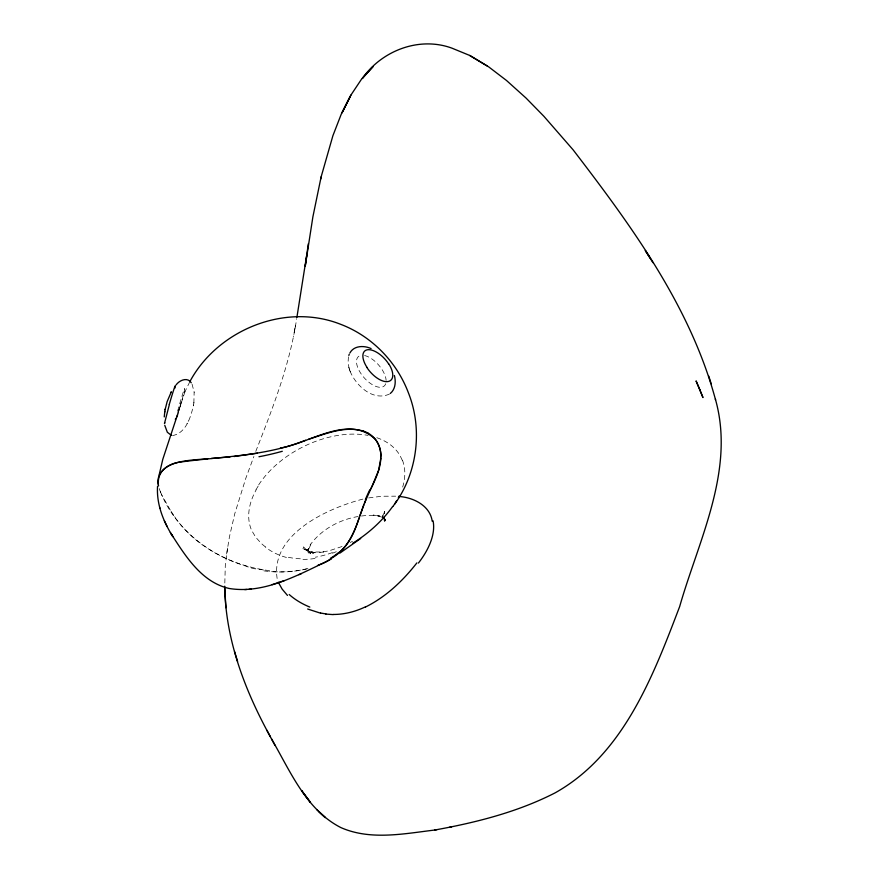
<?xml version="1.0" encoding="UTF-8"?>
<svg xmlns="http://www.w3.org/2000/svg" width="879" height="879" viewBox="0 0 879 879"><rect width="100%" height="100%" fill="white"/><g stroke="black" fill="none" stroke-linecap="round" stroke-linejoin="round"><path stroke-width="0.66" stroke-dasharray="4.39 3.3" d="M193.863 402.989L194.149 391.979M227.595 548.035L225.288 565.823L224.738 586.172M172.526 435.577C186.117 433.281 190.908 416.69 193.556 404.944M348.425 356.83L348.051 362.675L349.04 368.048M193.457 405.571L193.951 402.395M226.628 554.012L229.463 536.717L234.792 513.633L245.878 478.088L253.888 456.465M255.778 451.377C272.677 408.241 289.839 364.697 296.673 318.605M384.277 513.666L384.727 511.248L382.244 517.918L384.617 512.49L382.431 515.885M294.707 329.702L295.575 325.307L293.289 336.734M178.833 410.317L185.15 391.199M177.888 413.537L181.272 401.824M178.448 411.537L179.931 406.428M184.48 392.627L190.139 381.09M186.996 423.7L187.293 423.14M188.205 421.404L188.502 420.832M255.932 489.834L258.909 484.878M389.441 394.056C373.114 401.593 355.973 385.76 350.117 371.279M350.117 542.541L352.523 541.299M342.074 546.496L329.196 550.77L319.703 552.452L323.681 551.979L311.232 552.023L316.649 552.946L308.979 551.32L302.035 548.155L314.737 554.001L308.979 551.32M336.272 551.726L332.46 553.221M362.884 499.107C327.603 508.205 269.172 534.498 277.357 579.821M368.675 497.932L381.783 496.239L395.671 496.174M300.332 558.78L298.563 558.681A78.242 50.466 -27.6 0 1 286.873 556.945M269.578 570.669C234.023 566.252 197.676 548.595 176.272 519.082M263.447 569.966L255.668 568.614M248.164 566.801C209.059 555.638 173.756 528.092 159.44 489.24M381.75 517.083L376.234 515.523L379.937 516.072L373.19 515.094L376.717 515.544C351.842 513.863 324.933 524.444 310.144 544.958L311.474 542.804L307.98 551.166L308.408 548.309L308.507 553.287L307.156 549.507L310.617 553.803L303.453 546.969L308.298 551.023M174.635 516.676L175.822 518.412M173.657 515.215L170.955 511.106M170.295 510.095L161.286 494.13M192.072 384.189L194.204 392.331M402.263 460.266L400.143 455.783A83.439 53.641 -27 0 0 376.651 437.643M160.692 492.723L159.231 488.559M349.754 370.312L348.82 367.301M350.347 371.883L349.304 368.949M307.936 568.504A77.682 49.642 4.1 0 1 269.49 571.394M255.536 568.955A86.735 59.662 3.2 0 1 247.988 567.131M306.485 568.944A77.693 49.85 4.1 0 1 263.239 570.79M177.613 411.141A19.569 0.637 -74.2 0 1 184.645 388.529A19.569 0.637 -74.2 0 1 179.173 410.251M385.705 383.771A19.569 9.647 48.6 0 1 363.84 377.399A19.569 9.647 48.6 0 1 361.126 355.38M364.576 355.545A19.569 9.647 48.6 0 1 386.123 380.442M402.439 460.189A81.89 52.465 -27 0 1 402.681 487.043M332.339 552.605A64.727 40.852 -26.9 0 1 315.264 557.22M315.012 558.473A65.354 42.159 -27.3 0 1 300.069 559.286M286.455 557.462A98.327 63.233 -27.4 0 1 265.183 546.903M265.326 546.793A113.204 72.748 -28 0 1 261.096 543.233L255.701 537.223L251.658 530.4A80.516 51.52 -27.7 0 1 256.174 489.845M258.69 484.845A83.439 53.641 -27 0 1 368.092 435.413"/><path stroke-width="1.32" d="M157.55 486.263C156.385 504.304 163.406 521.686 172.888 536.673L170.35 532.487M280.368 448.048C309.946 443.17 348.919 413.723 375.509 439.5C386.364 454.19 378.607 473.374 371.29 487.845M380.871 457.948L378.629 470.32L372.125 486.109M164.252 416.91L164.802 411.515M308.298 243.824L305.255 266.128L312.891 216.827L321.121 176.91L332.888 135.751L341.217 114.259L350.897 95.108L361.324 79.473L373.026 66.595L362.324 78.418C382.013 50.466 419.327 36.215 451.927 48.147L469.749 55.465L488.746 66.914L506.491 80.472L526.082 98.096L543.859 116.259L573.119 149.848C631.32 225.771 690.378 306.211 715.583 399.967M165.098 409.724L167.153 401.571L171.339 391.792L171.075 392.32M164.714 412.097L165.197 409.12M306.782 254.734L296.893 317.363M320.648 179.173L321.121 176.91M159.143 474.957L162.802 459.288L177.437 414.899M174.855 388.155L175.295 385.859A19.569 0.582 -73.9 0 0 169.273 404.439M177.064 416.679L178.448 411.537M169.383 404.483L164.472 423.48L164.812 422.799M348.853 355.424L349.238 354.27M359.104 517.907C355.028 530.696 349.666 543.804 339.052 552.605M360.005 515.27L366.29 498.602M363.697 504.996C356.709 524.675 351.04 547.54 331.174 558.363M364.324 503.381L371.674 487.021M370.059 490.361L370.586 489.262M350.897 95.108L342.03 112.809L350.106 96.701M349.875 353.028C353.885 345.414 364.17 345.359 371.103 348.589M190.139 381.09C218.069 329.757 285.257 302.508 340.338 324.186C371.487 335.899 396.693 361.719 408.405 392.825C422.843 429.073 417.525 472.616 394.605 504.238M392.66 506.502C382.057 521.324 368.18 533.663 352.743 543.266M416.877 562.901C402.956 580.777 385.969 596.885 365.521 607.015M176.042 384.991C179.283 380.277 187.491 376.684 191.248 382.794M390.309 393.462C395.539 389.199 396 381.618 394.396 375.509M360.676 538.486L339.975 553.067M318 565.604C290.63 578.811 260.36 593.611 229.078 588.458C201.643 582.206 185.568 556.187 171.383 534.19M298.871 574.712L301.409 573.657M308.661 439.225C326.076 433.71 344.898 425.623 363.324 431.106M305.562 440.269C265.458 456.355 221.98 456.355 179.876 462.134C168.318 463.387 154.759 472.748 158.594 485.922M272.116 584.656L284.225 580.667M271.501 738.887C290.18 770.949 305.991 809.746 340.832 827.568C370.4 840.621 403.879 833.742 434.676 830.04C476.033 822.546 517.555 812.119 555.143 792.847C623.563 754.523 653.218 675.852 679.654 606.598C698.629 540.069 735.492 469.902 715.363 399.055M449.268 827.381L451.509 826.974M434.676 830.04L436.918 829.644M257.404 453.212L233.935 456.531M230.078 456.915L211.378 458.431M207.796 458.695C190.754 460.563 156.693 459.541 158.341 484.439M244.78 589.633L246.988 589.468M249.021 589.293L251.196 589.128M333.141 614.597L325.823 614.08M398.901 496.47C413.251 497.393 430.128 505.579 432.215 521.258M320.56 613.179L307.661 609.015M171.383 435.369L167.34 432.259L164.747 425.304M487.043 65.859L469.749 55.465M368.202 433.27C376.443 437.687 381.068 447.059 380.904 456.234M318.78 811.493L325.263 817.613L316.715 809.537M287.477 595.424L282.126 589.095L278.269 582.228M649.977 257.921L645.285 250.515L652.965 262.678M224.738 586.172C225.332 639.451 244.922 690.542 270.336 736.679M266.842 730.229L275.072 745.502M384.552 519.28L385.112 520.335L383.771 517.467M164.318 520.687L167.131 526.576M711.199 383.771L708.749 376.08M234.517 651.449L237.594 661.426M159.626 507.216L159.857 508.326M384.497 519.918L384.661 521.104L384.189 517.05M224.76 588.677L225.936 607.741M331.537 558.594A77.682 49.642 4.1 0 1 317.561 565.483M363.357 431.04A24.48 19.283 7.3 0 1 368.279 433.248M282.291 451.29A247.713 186.062 10.8 0 1 258.975 456.739M331.086 558.912A77.693 49.85 4.1 0 1 318.627 565.131M338.712 552.441A80.099 51.136 5 0 1 330.328 558.407M365.389 499.459A27.227 3.934 -64 0 1 369.641 490.119M175.382 419.514A19.569 0.637 -74.2 0 1 175.646 418.459M366.84 367.389A19.569 9.757 48.5 0 0 387.991 381.552A19.569 9.834 48.2 0 0 388.738 363.807M366.982 367.367A19.569 9.658 48.2 0 1 367.477 349.754A19.569 9.757 47.8 0 1 388.595 363.84M399.11 496.075A81.89 52.465 -27 0 1 398.352 497.58M396.704 500.59A81.89 52.465 -27 0 1 392.891 506.546M433.061 520.829A81.505 43.302 -33 0 1 418.415 563.065M309.804 607.081A104.502 65.507 -12.9 0 1 289.18 594.501M325.922 613.883A74.33 54.388 -29.7 0 1 320.659 613.004M365.455 606.829A64.244 48.993 -33.7 0 1 333.185 614.454M306.244 796.759L301.64 790.595L310.463 802.439L306.244 796.759M699.728 389.452L696.069 380.915L702.969 397.561L699.728 389.452"/></g></svg>
